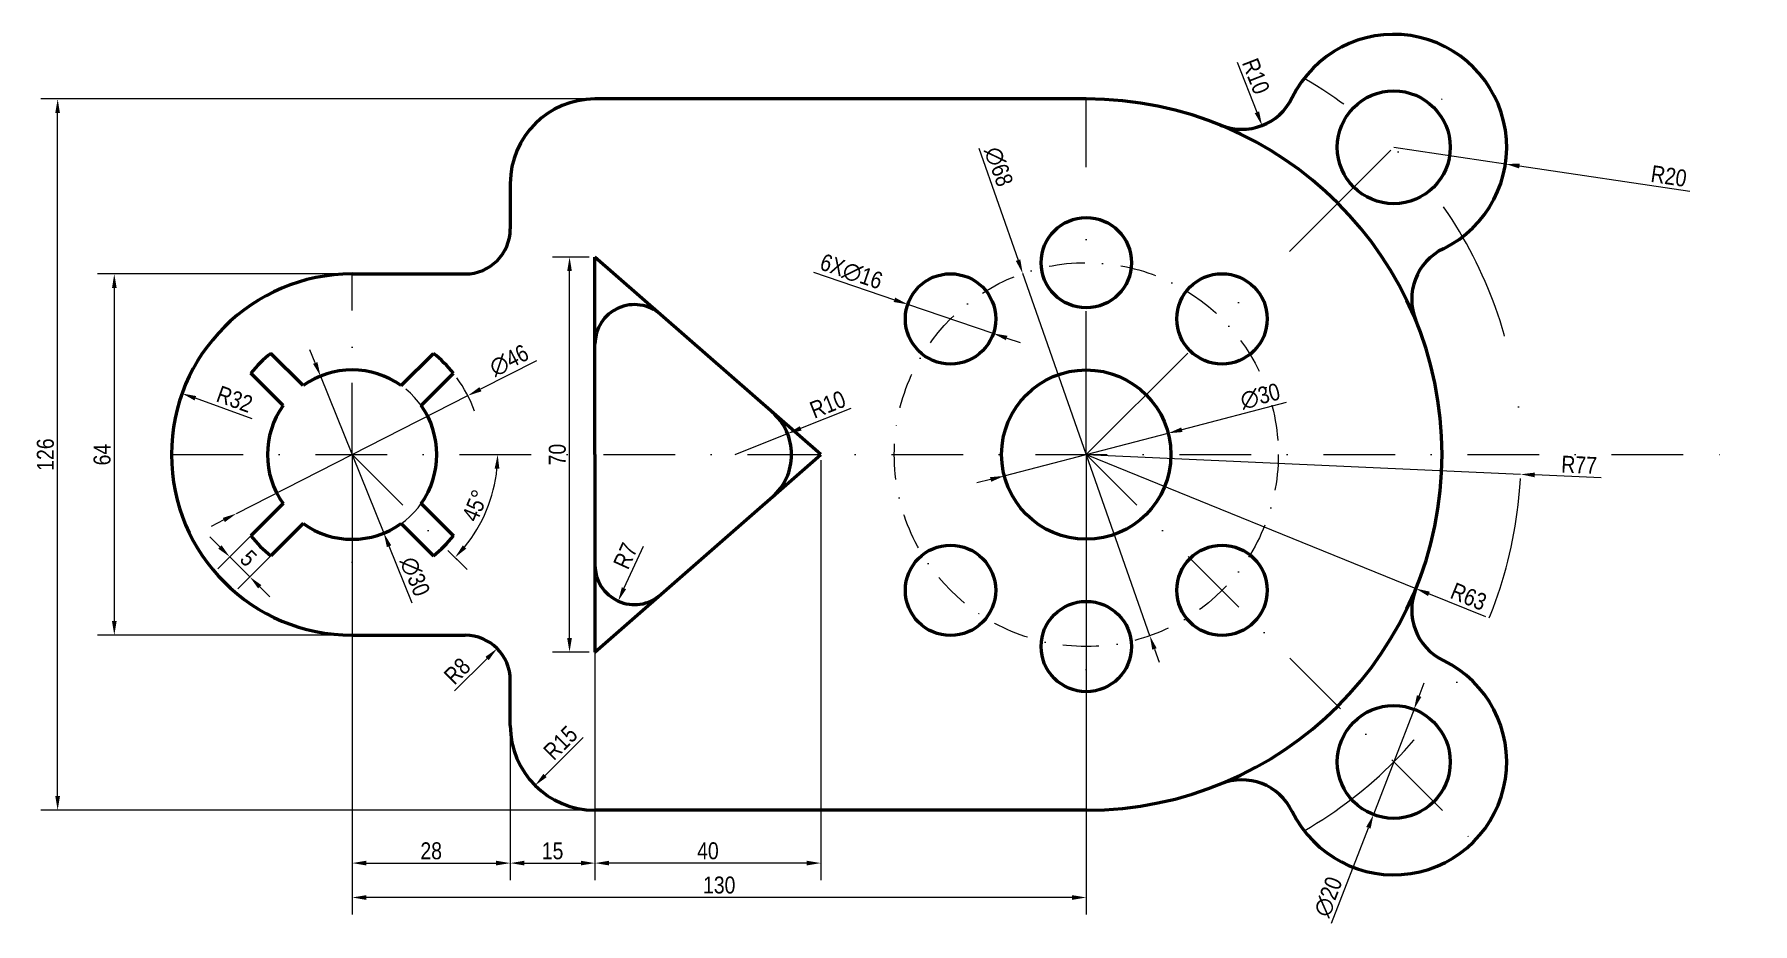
# Model space of a CAD drawing. Header units: millimetres. Extents: x 5264 to 8927, y 3110 to 3492.
# Drawn here: x 5264 to 5568.2, y 3334.8 to 3492.4 of the extents above; entities outside this region: 1.
import ezdxf

# ---------------------------------------------------------------- set-up
doc = ezdxf.new("R2010")
doc.units = ezdxf.units.MM
doc.header["$PDMODE"] = 2
doc.linetypes.add('DASHDOTX2', pattern=[50.8, 25.4, -12.7, 0, -12.7])
for name, color, linetype, lineweight in [('Cotas', 246, 'Continuous', 18), ('Linha contorno', 7, 'Continuous', 50), ('Linha simetria', 170, 'DASHDOTX2', 18), ('Linhade centro', 106, 'DASHDOTX2', 18)]:
    doc.layers.add(name, color=color, linetype=linetype, lineweight=lineweight)
doc.layers.add('texto_legenda', color=174, linetype='Continuous')
doc.styles.add('Cotas', font='technic_.ttf')
doc.styles.add('Texto legenda', font='techb___.ttf')
doc.dimstyles.new('COTASABNT', dxfattribs={"dimscale": 0, "dimtxt": 3, "dimasz": 2.5, "dimexe": 3, "dimexo": 1, "dimtad": 1, "dimtxsty": 'Cotas', "dimcen": 2.5, "dimclrd": 256, "dimclre": 256, "dimclrt": 256, "dimadec": 0, "dimazin": 0, "dimtfac": 1, "dimtmove": 0, "dimatfit": 3, "dimfxl": 1, "dimlwd": -1, "dimlwe": -1, "dimarcsym": 0})

# ---------------------------------------------------------------- blocks, each defined once
blk = doc.blocks.new('*D12')
at = {"layer": 'Cotas', "transparency": 16777216}
for p, q in [((5320.24, 3416.92), (5320.24, 3336.46)), ((5450.24, 3416.92), (5450.24, 3336.46)), ((5447.74, 3339.46), (5322.74, 3339.46))]:
    blk.add_line(p, q, dxfattribs=at)
for points in [[(5322.74, 3339.87), (5322.74, 3339.04), (5320.24, 3339.46)], [(5447.74, 3339.87), (5447.74, 3339.04), (5450.24, 3339.46)]]:
    blk.add_solid(points, dxfattribs=at)
at = {"layer": 'Defpoints', "color": 0, "transparency": 16777216}
for p in [(5320.24, 3417.92), (5450.24, 3417.92), (5320.24, 3339.46)]:
    blk.add_point(p, dxfattribs=at)
at = {"layer": 'Cotas', "transparency": 16777216, "insert": (5385.24, 3341.65), "char_height": 3, "attachment_point": 5, "style": 'Cotas'}
blk.add_mtext('130', dxfattribs=at)
blk = doc.blocks.new('*D15')
at = {"layer": 'Cotas', "transparency": 16777216}
for p, q in [((5320.24, 3384.92), (5320.24, 3342.55)), ((5348.24, 3368.92), (5348.24, 3342.55)), ((5322.74, 3345.55), (5345.74, 3345.55))]:
    blk.add_line(p, q, dxfattribs=at)
for points in [[(5322.74, 3345.97), (5322.74, 3345.14), (5320.24, 3345.55)], [(5345.74, 3345.97), (5345.74, 3345.14), (5348.24, 3345.55)]]:
    blk.add_solid(points, dxfattribs=at)
at = {"layer": 'Defpoints', "color": 0, "transparency": 16777216}
for p in [(5320.24, 3385.92), (5348.24, 3369.92), (5348.24, 3345.55)]:
    blk.add_point(p, dxfattribs=at)
at = {"layer": 'Cotas', "transparency": 16777216, "insert": (5334.24, 3347.71), "char_height": 3, "attachment_point": 5, "style": 'Cotas'}
blk.add_mtext('28', dxfattribs=at)
blk = doc.blocks.new('*D16')
at = {"layer": 'Cotas', "transparency": 16777216}
for p, q in [((5348.24, 3368.92), (5348.24, 3342.55)), ((5363.24, 3368.92), (5363.24, 3342.55)), ((5350.74, 3345.55), (5360.74, 3345.55))]:
    blk.add_line(p, q, dxfattribs=at)
for points in [[(5350.74, 3345.97), (5350.74, 3345.14), (5348.24, 3345.55)], [(5360.74, 3345.97), (5360.74, 3345.14), (5363.24, 3345.55)]]:
    blk.add_solid(points, dxfattribs=at)
at = {"layer": 'Defpoints', "color": 0, "transparency": 16777216}
for p in [(5348.24, 3369.92), (5363.24, 3369.92), (5363.24, 3345.55)]:
    blk.add_point(p, dxfattribs=at)
at = {"layer": 'Cotas', "transparency": 16777216, "insert": (5355.74, 3347.71), "char_height": 3, "attachment_point": 5, "style": 'Cotas'}
blk.add_mtext('15', dxfattribs=at)
blk = doc.blocks.new('*D28')
at = {"layer": 'Cotas', "transparency": 16777216}
for p, q in [((5362.24, 3452.92), (5355.74, 3452.92)), ((5358.74, 3385.42), (5358.74, 3450.42)), ((5362.24, 3382.92), (5355.74, 3382.92))]:
    blk.add_line(p, q, dxfattribs=at)
for points in [[(5358.32, 3450.42), (5359.15, 3450.42), (5358.74, 3452.92)], [(5358.32, 3385.42), (5359.15, 3385.42), (5358.74, 3382.92)]]:
    blk.add_solid(points, dxfattribs=at)
at = {"layer": 'Defpoints', "color": 0, "transparency": 16777216}
for p in [(5358.74, 3452.92), (5363.24, 3452.92), (5363.24, 3382.92)]:
    blk.add_point(p, dxfattribs=at)
at = {"layer": 'Cotas', "transparency": 16777216, "insert": (5356.58, 3417.92), "char_height": 3, "attachment_point": 5, "rotation": 90, "style": 'Cotas'}
blk.add_mtext('70', dxfattribs=at)
blk = doc.blocks.new('*D29')
at = {"layer": 'Cotas', "transparency": 16777216}
for p, q in [((5363.24, 3416.92), (5363.24, 3342.55)), ((5403.24, 3416.92), (5403.24, 3342.55)), ((5400.74, 3345.55), (5365.74, 3345.55))]:
    blk.add_line(p, q, dxfattribs=at)
for points in [[(5365.74, 3345.97), (5365.74, 3345.14), (5363.24, 3345.55)], [(5400.74, 3345.97), (5400.74, 3345.14), (5403.24, 3345.55)]]:
    blk.add_solid(points, dxfattribs=at)
at = {"layer": 'Defpoints', "color": 0, "transparency": 16777216}
for p in [(5363.24, 3417.92), (5403.24, 3417.92), (5363.24, 3345.55)]:
    blk.add_point(p, dxfattribs=at)
at = {"layer": 'Cotas', "transparency": 16777216, "insert": (5383.24, 3347.71), "char_height": 3, "attachment_point": 5, "style": 'Cotas'}
blk.add_mtext('40', dxfattribs=at)
blk = doc.blocks.new('*D30')
at = {"layer": 'Cotas', "transparency": 16777216}
blk.add_line((5361.15, 3367.82), (5354.4, 3361.08), dxfattribs=at)
blk.add_solid([(5354.11, 3361.38), (5354.7, 3360.79), (5352.64, 3359.31)], dxfattribs=at)
at = {"layer": 'Defpoints', "color": 0, "transparency": 16777216}
for p in [(5363.24, 3369.92), (5352.64, 3359.31)]:
    blk.add_point(p, dxfattribs=at)
at = {"layer": 'Cotas', "transparency": 16777216, "insert": (5357.13, 3366.86), "char_height": 3, "attachment_point": 5, "rotation": 45, "style": 'Cotas'}
blk.add_mtext('R15', dxfattribs=at)
blk = doc.blocks.new('*D31')
at = {"layer": 'Cotas', "transparency": 16777216}
blk.add_line((5338.36, 3376.05), (5344.14, 3381.8), dxfattribs=at)
blk.add_solid([(5343.85, 3382.1), (5344.43, 3381.5), (5345.91, 3383.56)], dxfattribs=at)
at = {"layer": 'Defpoints', "color": 0, "transparency": 16777216}
for p in [(5345.91, 3383.56), (5340.24, 3377.92)]:
    blk.add_point(p, dxfattribs=at)
at = {"layer": 'Cotas', "transparency": 16777216, "insert": (5338.84, 3379.57), "char_height": 3, "attachment_point": 5, "rotation": 44.8645, "style": 'Cotas'}
blk.add_mtext('R8', dxfattribs=at)
blk = doc.blocks.new('*D32')
at = {"layer": 'Cotas', "transparency": 16777216}
for p, q in [((5339.24, 3449.92), (5275.12, 3449.92)), ((5278.12, 3447.42), (5278.12, 3388.42)), ((5339.24, 3385.92), (5275.12, 3385.92))]:
    blk.add_line(p, q, dxfattribs=at)
for points in [[(5277.71, 3447.42), (5278.54, 3447.42), (5278.12, 3449.92)], [(5277.71, 3388.42), (5278.54, 3388.42), (5278.12, 3385.92)]]:
    blk.add_solid(points, dxfattribs=at)
at = {"layer": 'Defpoints', "color": 0, "transparency": 16777216}
for p in [(5340.24, 3449.92), (5278.12, 3385.92), (5340.24, 3385.92)]:
    blk.add_point(p, dxfattribs=at)
at = {"layer": 'Cotas', "transparency": 16777216, "insert": (5275.97, 3417.92), "char_height": 3, "attachment_point": 5, "rotation": 90, "style": 'Cotas'}
blk.add_mtext('64', dxfattribs=at)
blk = doc.blocks.new('*D33')
at = {"layer": 'Cotas', "transparency": 16777216}
for p, q in [((5362.24, 3480.92), (5265.09, 3480.92)), ((5268.09, 3357.42), (5268.09, 3478.42)), ((5362.24, 3354.92), (5265.09, 3354.92))]:
    blk.add_line(p, q, dxfattribs=at)
for points in [[(5267.67, 3478.42), (5268.5, 3478.42), (5268.09, 3480.92)], [(5267.67, 3357.42), (5268.5, 3357.42), (5268.09, 3354.92)]]:
    blk.add_solid(points, dxfattribs=at)
at = {"layer": 'Defpoints', "color": 0, "transparency": 16777216}
for p in [(5268.09, 3480.92), (5363.24, 3480.92), (5363.24, 3354.92)]:
    blk.add_point(p, dxfattribs=at)
at = {"layer": 'Cotas', "transparency": 16777216, "insert": (5265.93, 3417.92), "char_height": 3, "attachment_point": 5, "rotation": 90, "style": 'Cotas'}
blk.add_mtext('126', dxfattribs=at)
blk = doc.blocks.new('*D34')
at = {"layer": 'Cotas', "transparency": 16777216}
blk.add_line((5302.54, 3424.28), (5292.48, 3427.9), dxfattribs=at)
blk.add_solid([(5292.62, 3428.29), (5292.34, 3427.51), (5290.13, 3428.75)], dxfattribs=at)
at = {"layer": 'Defpoints', "color": 0, "transparency": 16777216}
for p in [(5290.13, 3428.75), (5320.24, 3417.92)]:
    blk.add_point(p, dxfattribs=at)
at = {"layer": 'Cotas', "transparency": 16777216, "insert": (5299.43, 3427.73), "char_height": 3, "attachment_point": 5, "rotation": 340.2278, "style": 'Cotas'}
blk.add_mtext('R32', dxfattribs=at)
blk = doc.blocks.new('*D35')
at = {"layer": 'Cotas', "transparency": 16777216}
for p, q in [((5313.7, 3434.15), (5312.77, 3436.47)), ((5314.64, 3431.83), (5325.85, 3404.01)), ((5330.84, 3391.62), (5326.78, 3401.69))]:
    blk.add_line(p, q, dxfattribs=at)
blk.add_arc((5320.24, 3417.92), 15, 280.4814, 50.7743, dxfattribs=at)
for points in [[(5314.09, 3434.31), (5313.32, 3434), (5314.64, 3431.83)], [(5327.17, 3401.84), (5326.39, 3401.53), (5325.85, 3404.01)]]:
    blk.add_solid(points, dxfattribs=at)
at = {"layer": 'Defpoints', "color": 0, "transparency": 16777216}
for p in [(5314.64, 3431.83), (5325.85, 3404.01)]:
    blk.add_point(p, dxfattribs=at)
at = {"layer": 'Cotas', "transparency": 16777216, "insert": (5331.35, 3396.33), "char_height": 3, "attachment_point": 5, "rotation": 291.9405, "style": 'Cotas'}
blk.add_mtext('∅30', dxfattribs=at)
blk = doc.blocks.new('*D36')
at = {"layer": 'Cotas', "transparency": 16777216}
for p, q in [((5352.88, 3434.55), (5342.96, 3429.5)), ((5299.75, 3407.48), (5340.74, 3428.36)), ((5297.52, 3406.34), (5295.29, 3405.21))]:
    blk.add_line(p, q, dxfattribs=at)
blk.add_arc((5320.24, 3417.92), 23, 19.5269, 36.2687, dxfattribs=at)
for points in [[(5342.77, 3429.87), (5343.15, 3429.13), (5340.74, 3428.36)], [(5297.33, 3406.71), (5297.71, 3405.97), (5299.75, 3407.48)]]:
    blk.add_solid(points, dxfattribs=at)
at = {"layer": 'Defpoints', "color": 0, "transparency": 16777216}
for p in [(5340.74, 3428.36), (5299.75, 3407.48)]:
    blk.add_point(p, dxfattribs=at)
at = {"layer": 'Cotas', "transparency": 16777216, "insert": (5348.02, 3434.58), "char_height": 3, "attachment_point": 5, "rotation": 27.0002, "style": 'Cotas'}
blk.add_mtext('∅46', dxfattribs=at)
blk = doc.blocks.new('*D37')
at = {"layer": 'Cotas', "transparency": 16777216}
for p, q in [((5401.92, 3450.22), (5416.27, 3445.34)), ((5433.78, 3439.38), (5418.63, 3444.53)), ((5436.15, 3438.57), (5438.51, 3437.77))]:
    blk.add_line(p, q, dxfattribs=at)
for points in [[(5416.4, 3445.73), (5416.13, 3444.95), (5418.63, 3444.53)], [(5436.28, 3438.97), (5436.01, 3438.18), (5433.78, 3439.38)]]:
    blk.add_solid(points, dxfattribs=at)
at = {"layer": 'Defpoints', "color": 0, "transparency": 16777216}
for p in [(5418.63, 3444.53), (5433.78, 3439.38)]:
    blk.add_point(p, dxfattribs=at)
at = {"layer": 'Cotas', "transparency": 16777216, "insert": (5408.63, 3450.3), "char_height": 3, "attachment_point": 5, "rotation": 341.1981, "style": 'Cotas'}
blk.add_mtext('6X∅16', dxfattribs=at)
blk = doc.blocks.new('*D38')
at = {"layer": 'Cotas', "transparency": 16777216}
for p, q in [((5450.24, 3417.92), (5508.6, 3394.19)), ((5521.01, 3389.15), (5510.92, 3393.25))]:
    blk.add_line(p, q, dxfattribs=at)
blk.add_solid([(5511.08, 3393.64), (5510.76, 3392.86), (5508.6, 3394.19)], dxfattribs=at)
at = {"layer": 'Defpoints', "color": 0, "transparency": 16777216}
for p in [(5450.24, 3417.92), (5508.6, 3394.19)]:
    blk.add_point(p, dxfattribs=at)
at = {"layer": 'Cotas', "transparency": 16777216, "insert": (5517.95, 3392.76), "char_height": 3, "attachment_point": 5, "rotation": 337.8733, "style": 'Cotas'}
blk.add_mtext('R63', dxfattribs=at)
blk = doc.blocks.new('*D39')
at = {"layer": 'Cotas', "transparency": 16777216}
for p, q in [((5504.69, 3472.37), (5524.47, 3469.41)), ((5557.11, 3464.52), (5526.94, 3469.04))]:
    blk.add_line(p, q, dxfattribs=at)
blk.add_solid([(5527, 3469.45), (5526.88, 3468.62), (5524.47, 3469.41)], dxfattribs=at)
at = {"layer": 'Defpoints', "color": 0, "transparency": 16777216}
for p in [(5504.69, 3472.37), (5524.47, 3469.41)]:
    blk.add_point(p, dxfattribs=at)
at = {"layer": 'Cotas', "transparency": 16777216, "insert": (5553.4, 3467.25), "char_height": 3, "attachment_point": 5, "rotation": 351.4874, "style": 'Cotas'}
blk.add_mtext('R20', dxfattribs=at)
blk = doc.blocks.new('*D40')
at = {"layer": 'Cotas', "transparency": 16777216}
blk.add_line((5476.99, 3487.46), (5480.46, 3478.56), dxfattribs=at)
blk.add_solid([(5480.85, 3478.71), (5480.07, 3478.4), (5481.37, 3476.23)], dxfattribs=at)
at = {"layer": 'Defpoints', "color": 0, "transparency": 16777216}
for p in [(5477.74, 3485.54), (5481.37, 3476.23)]:
    blk.add_point(p, dxfattribs=at)
at = {"layer": 'Cotas', "transparency": 16777216, "insert": (5480.28, 3484.95), "char_height": 3, "attachment_point": 5, "rotation": 291.3032, "style": 'Cotas'}
blk.add_mtext('R10', dxfattribs=at)
blk = doc.blocks.new('*D41')
at = {"layer": 'Cotas', "transparency": 16777216}
for p, q in [((5509.18, 3375.14), (5510.08, 3377.47)), ((5508.28, 3372.81), (5501.1, 3354.14)), ((5493.69, 3334.9), (5500.2, 3351.81))]:
    blk.add_line(p, q, dxfattribs=at)
for points in [[(5508.79, 3375.29), (5509.57, 3374.99), (5508.28, 3372.81)], [(5499.81, 3351.96), (5500.59, 3351.66), (5501.1, 3354.14)]]:
    blk.add_solid(points, dxfattribs=at)
at = {"layer": 'Defpoints', "color": 0, "transparency": 16777216}
for p in [(5508.28, 3372.81), (5501.1, 3354.14)]:
    blk.add_point(p, dxfattribs=at)
at = {"layer": 'Cotas', "transparency": 16777216, "insert": (5493.09, 3339.56), "char_height": 3, "attachment_point": 5, "rotation": 68.9513, "style": 'Cotas'}
blk.add_mtext('∅20', dxfattribs=at)
blk = doc.blocks.new('*D42')
at = {"layer": 'Cotas', "transparency": 16777216}
for p, q in [((5450.24, 3417.92), (5527.16, 3414.43)), ((5541.43, 3413.78), (5529.66, 3414.32))]:
    blk.add_line(p, q, dxfattribs=at)
blk.add_solid([(5529.68, 3414.73), (5529.64, 3413.9), (5527.16, 3414.43)], dxfattribs=at)
at = {"layer": 'Defpoints', "color": 0, "transparency": 16777216}
for p in [(5450.24, 3417.92), (5527.16, 3414.43)]:
    blk.add_point(p, dxfattribs=at)
at = {"layer": 'Cotas', "transparency": 16777216, "insert": (5537.51, 3416.11), "char_height": 3, "attachment_point": 5, "rotation": 357.4016, "style": 'Cotas'}
blk.add_mtext('R77', dxfattribs=at)
blk = doc.blocks.new('*D43')
at = {"layer": 'Cotas', "transparency": 16777216}
for p, q in [((5431.21, 3472.18), (5438.16, 3452.36)), ((5461.49, 3385.84), (5438.99, 3450)), ((5462.32, 3383.48), (5463.15, 3381.12))]:
    blk.add_line(p, q, dxfattribs=at)
for points in [[(5438.56, 3452.5), (5437.77, 3452.23), (5438.99, 3450)], [(5462.71, 3383.61), (5461.93, 3383.34), (5461.49, 3385.84)]]:
    blk.add_solid(points, dxfattribs=at)
at = {"layer": 'Defpoints', "color": 0, "transparency": 16777216}
for p in [(5438.99, 3450), (5461.49, 3385.84)]:
    blk.add_point(p, dxfattribs=at)
at = {"layer": 'Cotas', "transparency": 16777216, "insert": (5434.72, 3468.94), "char_height": 3, "attachment_point": 5, "rotation": 289.3259, "style": 'Cotas'}
blk.add_mtext('∅68', dxfattribs=at)
blk = doc.blocks.new('*D44')
at = {"layer": 'Cotas', "transparency": 16777216}
for p, q in [((5485.64, 3427.13), (5467.18, 3422.33)), ((5435.73, 3414.14), (5464.76, 3421.7)), ((5433.31, 3413.51), (5430.89, 3412.89))]:
    blk.add_line(p, q, dxfattribs=at)
for points in [[(5467.07, 3422.73), (5467.28, 3421.92), (5464.76, 3421.7)], [(5433.2, 3413.92), (5433.41, 3413.11), (5435.73, 3414.14)]]:
    blk.add_solid(points, dxfattribs=at)
at = {"layer": 'Defpoints', "color": 0, "transparency": 16777216}
for p in [(5464.76, 3421.7), (5435.73, 3414.14)]:
    blk.add_point(p, dxfattribs=at)
at = {"layer": 'Cotas', "transparency": 16777216, "insert": (5481.03, 3428.24), "char_height": 3, "attachment_point": 5, "rotation": 14.5808, "style": 'Cotas'}
blk.add_mtext('∅30', dxfattribs=at)
blk = doc.blocks.new('*D45')
at = {"layer": 'Cotas', "transparency": 16777216}
blk.add_line((5371.75, 3401.66), (5368.38, 3394.25), dxfattribs=at)
blk.add_solid([(5368, 3394.42), (5368.76, 3394.08), (5367.35, 3391.97)], dxfattribs=at)
at = {"layer": 'Defpoints', "color": 0, "transparency": 16777216}
for p in [(5370.24, 3398.35), (5367.35, 3391.97)]:
    blk.add_point(p, dxfattribs=at)
at = {"layer": 'Cotas', "transparency": 16777216, "insert": (5368.63, 3399.98), "char_height": 3, "attachment_point": 5, "rotation": 65.593, "style": 'Cotas'}
blk.add_mtext('R7', dxfattribs=at)
blk = doc.blocks.new('*D47')
at = {"layer": 'Cotas', "transparency": 16777216}
for p, q in [((5408.53, 3426.1), (5399.66, 3422.56)), ((5388.06, 3417.92), (5397.34, 3421.63))]:
    blk.add_line(p, q, dxfattribs=at)
blk.add_solid([(5399.51, 3422.95), (5399.82, 3422.17), (5397.34, 3421.63)], dxfattribs=at)
at = {"layer": 'Defpoints', "color": 0, "transparency": 16777216}
for p in [(5397.34, 3421.63), (5388.06, 3417.92)]:
    blk.add_point(p, dxfattribs=at)
at = {"layer": 'Cotas', "transparency": 16777216, "insert": (5404.46, 3426.79), "char_height": 3, "attachment_point": 5, "rotation": 21.7837, "style": 'Cotas'}
blk.add_mtext('R10', dxfattribs=at)
blk = doc.blocks.new('*D48')
at = {"layer": 'Cotas', "transparency": 16777216}
for p, q in [((5304.45, 3405.67), (5296.46, 3397.67)), ((5296.81, 3401.56), (5295.05, 3403.33)), ((5307.99, 3402.13), (5299.99, 3394.14)), ((5302.12, 3396.26), (5298.58, 3399.79)), ((5303.88, 3394.49), (5305.65, 3392.72))]:
    blk.add_line(p, q, dxfattribs=at)
for points in [[(5297.11, 3401.86), (5296.52, 3401.27), (5298.58, 3399.79)], [(5304.18, 3394.79), (5303.59, 3394.2), (5302.12, 3396.26)]]:
    blk.add_solid(points, dxfattribs=at)
at = {"layer": 'Defpoints', "color": 0, "transparency": 16777216}
for p in [(5305.16, 3406.38), (5308.7, 3402.84), (5298.58, 3399.79)]:
    blk.add_point(p, dxfattribs=at)
at = {"layer": 'Cotas', "transparency": 16777216, "insert": (5301.88, 3399.55), "char_height": 3, "attachment_point": 5, "rotation": 315, "style": 'Cotas'}
blk.add_mtext('5', dxfattribs=at)
blk = doc.blocks.new('*D49')
at = {"layer": 'Cotas', "transparency": 16777216}
blk.add_line((5337.21, 3400.95), (5340.58, 3397.58), dxfattribs=at)
blk.add_arc((5320.24, 3417.92), 25.77, 320.5609, 354.4391, dxfattribs=at)
for points in [[(5345.47, 3415.44), (5346.31, 3415.4), (5346.01, 3417.92)], [(5340.45, 3401.27), (5339.83, 3401.83), (5338.46, 3399.7)]]:
    blk.add_solid(points, dxfattribs=at)
at = {"layer": 'Defpoints', "color": 0, "transparency": 16777216}
for p in [(5288.24, 3417.92), (5513.24, 3417.92), (5330.85, 3407.31), (5342.56, 3405.04), (5336.51, 3401.66)]:
    blk.add_point(p, dxfattribs=at)
at = {"layer": 'Cotas', "transparency": 16777216, "insert": (5342.05, 3408.89), "char_height": 3, "attachment_point": 5, "rotation": 67.5, "style": 'Cotas'}
blk.add_mtext('45°', dxfattribs=at)

msp = doc.modelspace()

# ---------------------------------------------------------------- linework, layer by layer
at = {"layer": 'Linha contorno'}
for p, q in [((5450.242, 3480.92), (5363.242, 3480.92)), ((5348.242, 3465.92), (5348.242, 3457.92)), ((5363.242, 3417.92), (5363.242, 3452.92)), ((5403.242, 3417.92), (5363.242, 3452.92)), ((5320.242, 3449.92), (5340.242, 3449.92)), ((5311.552, 3430.146), (5305.843, 3435.855)), ((5328.933, 3430.146), (5334.641, 3435.855)), ((5308.016, 3426.611), (5302.307, 3432.319)), ((5332.468, 3426.611), (5338.177, 3432.319)), ((5363.242, 3417.92), (5363.242, 3382.92)), ((5363.242, 3382.92), (5403.242, 3417.92)), ((5308.016, 3409.23), (5302.307, 3403.521)), ((5332.468, 3409.23), (5338.177, 3403.521)), ((5311.552, 3405.694), (5305.843, 3399.985)), ((5328.933, 3405.694), (5334.641, 3399.985)), ((5320.242, 3385.92), (5340.242, 3385.92)), ((5348.242, 3369.92), (5348.242, 3377.92)), ((5450.242, 3354.92), (5363.242, 3354.92))]:
    msp.add_line(p, q, dxfattribs=at)
for centre, radius in [((5504.689, 3472.367), 10), ((5450.242, 3451.92), 8), ((5426.206, 3441.956), 8), ((5474.284, 3441.962), 8), ((5450.242, 3417.92), 15), ((5426.2, 3393.878), 8), ((5474.284, 3393.878), 8), ((5450.242, 3383.92), 8), ((5504.689, 3363.473), 10)]:
    msp.add_circle(centre, radius, dxfattribs=at)
for centre, radius, start, end in [((5504.689, 3472.367), 20, 296.05409, 153.94591), ((5363.242, 3465.92), 15, 90, 180), ((5450.242, 3417.92), 63, 270, 90), ((5477.738, 3485.544), 10, 247.87335, 333.94591), ((5340.242, 3457.92), 8, 270, 0), ((5517.866, 3445.416), 10, 116.05409, 202.12665), ((5320.242, 3417.92), 32, 90, 270), ((5370.242, 3437.494), 7, 48.81407, 180), ((5320.242, 3417.92), 23, 128.75987, 141.24013), ((5320.242, 3417.92), 23, 38.75987, 51.24013), ((5320.242, 3417.92), 15, 54.59407, 125.40593), ((5320.242, 3417.92), 15, 144.59407, 215.40593), ((5320.242, 3417.92), 15, 324.59407, 35.40593), ((5388.056, 3417.92), 10, 311.18593, 48.81407), ((5320.242, 3417.92), 15, 234.59407, 305.40593), ((5320.242, 3417.92), 23, 218.75987, 231.24013), ((5320.242, 3417.92), 23, 308.75987, 321.24013), ((5370.242, 3398.346), 7, 180, 311.18593), ((5517.866, 3390.424), 10, 157.87335, 243.94591), ((5340.242, 3377.92), 8, 0, 90), ((5504.689, 3363.473), 20, 206.05409, 63.94591), ((5363.242, 3369.92), 15, 180, 270), ((5477.738, 3350.296), 10, 26.05409, 112.12665)]:
    msp.add_arc(centre, radius, start, end, dxfattribs=at)
at = {"layer": 'Linha simetria', "ltscale": 0.5}
for p, q in [((5320.242, 3417.92), (5320.242, 3449.92)), ((5288.242, 3417.92), (5568.242, 3417.92)), ((5320.242, 3417.92), (5320.242, 3385.92))]:
    msp.add_line(p, q, dxfattribs=at)
at = {"layer": 'Linhade centro'}
for q in [(5518.831, 3486.509), (5450.242, 3480.92), (5450.242, 3354.92)]:
    msp.add_line((5450.242, 3417.92), q, dxfattribs=at)
at = {"layer": 'Linhade centro', "ltscale": 0.5}
for p, q in [((5320.242, 3417.92), (5338.898, 3399.264)), ((5450.242, 3417.92), (5518.831, 3349.331))]:
    msp.add_line(p, q, dxfattribs=at)
at = {"layer": 'Linhade centro', "ltscale": 0.25}
msp.add_circle((5450.242, 3417.92), 34, dxfattribs=at)
at = {"layer": 'Linhade centro'}
msp.add_arc((5450.242, 3417.92), 77, 300.07582, 59.92418, dxfattribs=at)

# ---------------------------------------------------------------- texts
at = {"layer": 'texto_legenda', "insert": (8920.876, 3112.97), "char_height": 2.5, "attachment_point": 1, "style": 'Texto legenda'}
msp.add_mtext_dynamic_manual_height_columns('data:', width=30, gutter_width=12.5, heights=[0], dxfattribs=at)

# ---------------------------------------------------------------- dimensions: what is measured, and where the dimension line sits
at = {"layer": 'Cotas'}
for center, mpoint, picture, middle in [((5477.738, 3485.544), (5481.371, 3476.227), '*D40', (5478.273, 3484.171)), ((5504.689, 3472.367), (5524.469, 3469.407), '*D39', (5553.086, 3465.123)), ((5320.242, 3417.92), (5290.129, 3428.745), '*D34', (5298.689, 3425.668)), ((5450.242, 3417.92), (5527.163, 3414.429), '*D42', (5537.415, 3413.964)), ((5370.242, 3398.346), (5367.35, 3391.972), '*D45', (5370.581, 3399.093)), ((5340.242, 3377.92), (5345.912, 3383.563), '*D31', (5340.363, 3378.041)), ((5363.242, 3369.92), (5352.635, 3359.313), '*D30', (5358.658, 3365.336))]:
    dim = msp.add_radius_dim(center=center, mpoint=mpoint, dimstyle='COTASABNT', override={"dimscale": 1}, dxfattribs=at)
    dim.commit()
    dim.dimension.update_dxf_attribs({"geometry": picture, "text_midpoint": middle, "dimtype": 164})
for base, p1, p2, picture, middle in [((5268.086, 3480.92), (5363.242, 3354.92), (5363.242, 3480.92), '*D33', (5265.935, 3417.92)), ((5358.735, 3452.92), (5363.242, 3382.92), (5363.242, 3452.92), '*D28', (5356.584, 3417.92)), ((5278.123, 3385.92), (5340.242, 3449.92), (5340.242, 3385.92), '*D32', (5275.972, 3417.92))]:
    dim = msp.add_linear_dim(base=base, p1=p1, p2=p2, angle=90, dimstyle='COTASABNT', override={"dimscale": 1}, dxfattribs=at)
    dim.commit()
    dim.dimension.update_dxf_attribs({"geometry": picture, "text_midpoint": middle})
for p1, p2, picture, middle in [((5461.494, 3385.836), (5438.99, 3450.004), '*D43', (5432.608, 3468.203)), ((5435.725, 3414.144), (5464.759, 3421.696), '*D44', (5481.596, 3426.076)), ((5508.281, 3372.806), (5501.098, 3354.14), '*D41', (5495.178, 3338.759))]:
    dim = msp.add_diameter_dim_2p(p1=p1, p2=p2, dimstyle='COTASABNT', override={"dimscale": 1}, dxfattribs=at)
    dim.commit()
    dim.dimension.update_dxf_attribs({"geometry": picture, "text_midpoint": middle, "dimtype": 163})
dim = msp.add_diameter_dim_2p(p1=(5433.779, 3439.377), p2=(5418.633, 3444.534), text='6X<>', dimstyle='COTASABNT', override={"dimscale": 1}, dxfattribs=at)
dim.commit()
dim.dimension.update_dxf_attribs({"geometry": '*D37', "text_midpoint": (5408.632, 3450.302)})
for p1, p2, picture, middle in [((5299.749, 3407.478), (5340.735, 3428.362), '*D36', (5348.018, 3434.583)), ((5314.637, 3431.834), (5325.847, 3404.006), '*D35', (5331.355, 3396.331))]:
    dim = msp.add_diameter_dim_2p(p1=p1, p2=p2, dimstyle='COTASABNT', override={"dimscale": 1}, dxfattribs=at)
    dim.commit()
    dim.dimension.update_dxf_attribs({"geometry": picture, "text_midpoint": middle})
for center, mpoint, picture, middle in [((5388.056, 3417.92), (5397.342, 3421.631), '*D47', (5404.461, 3426.793)), ((5450.242, 3417.92), (5508.602, 3394.191), '*D38', (5517.946, 3392.759))]:
    dim = msp.add_radius_dim(center=center, mpoint=mpoint, dimstyle='COTASABNT', override={"dimscale": 1}, dxfattribs=at)
    dim.commit()
    dim.dimension.update_dxf_attribs({"geometry": picture, "text_midpoint": middle})
dim = msp.add_angular_dim_2l(base=(5342.558, 3405.036), line1=((5288.242, 3417.92), (5513.242, 3417.92)), line2=((5336.506, 3401.657), (5330.849, 3407.313)), dimstyle='COTASABNT', override={"dimscale": 1}, dxfattribs=at)
dim.commit()
dim.dimension.update_dxf_attribs({"geometry": '*D49', "text_midpoint": (5342.053, 3408.886)})
for base, p1, p2, picture, middle in [((5320.242, 3339.457), (5450.242, 3417.92), (5320.242, 3417.92), '*D12', (5385.242, 3341.65)), ((5363.242, 3345.555), (5403.242, 3417.92), (5363.242, 3417.92), '*D29', (5383.242, 3347.706)), ((5348.242, 3345.555), (5320.242, 3385.92), (5348.242, 3369.92), '*D15', (5334.242, 3347.708)), ((5363.242, 3345.555), (5348.242, 3369.92), (5363.242, 3369.92), '*D16', (5355.742, 3347.715))]:
    dim = msp.add_linear_dim(base=base, p1=p1, p2=p2, dimstyle='COTASABNT', override={"dimscale": 1}, dxfattribs=at)
    dim.commit()
    dim.dimension.update_dxf_attribs({"geometry": picture, "text_midpoint": middle})
dim = msp.add_aligned_dim(p1=(5308.697, 3402.84), p2=(5305.162, 3406.375), distance=9.307, dimstyle='COTASABNT', override={"dimscale": 1}, dxfattribs=at)
dim.commit()
dim.dimension.update_dxf_attribs({"geometry": '*D48', "text_midpoint": (5301.876, 3399.554)})

doc.saveas('drawing.dxf')
